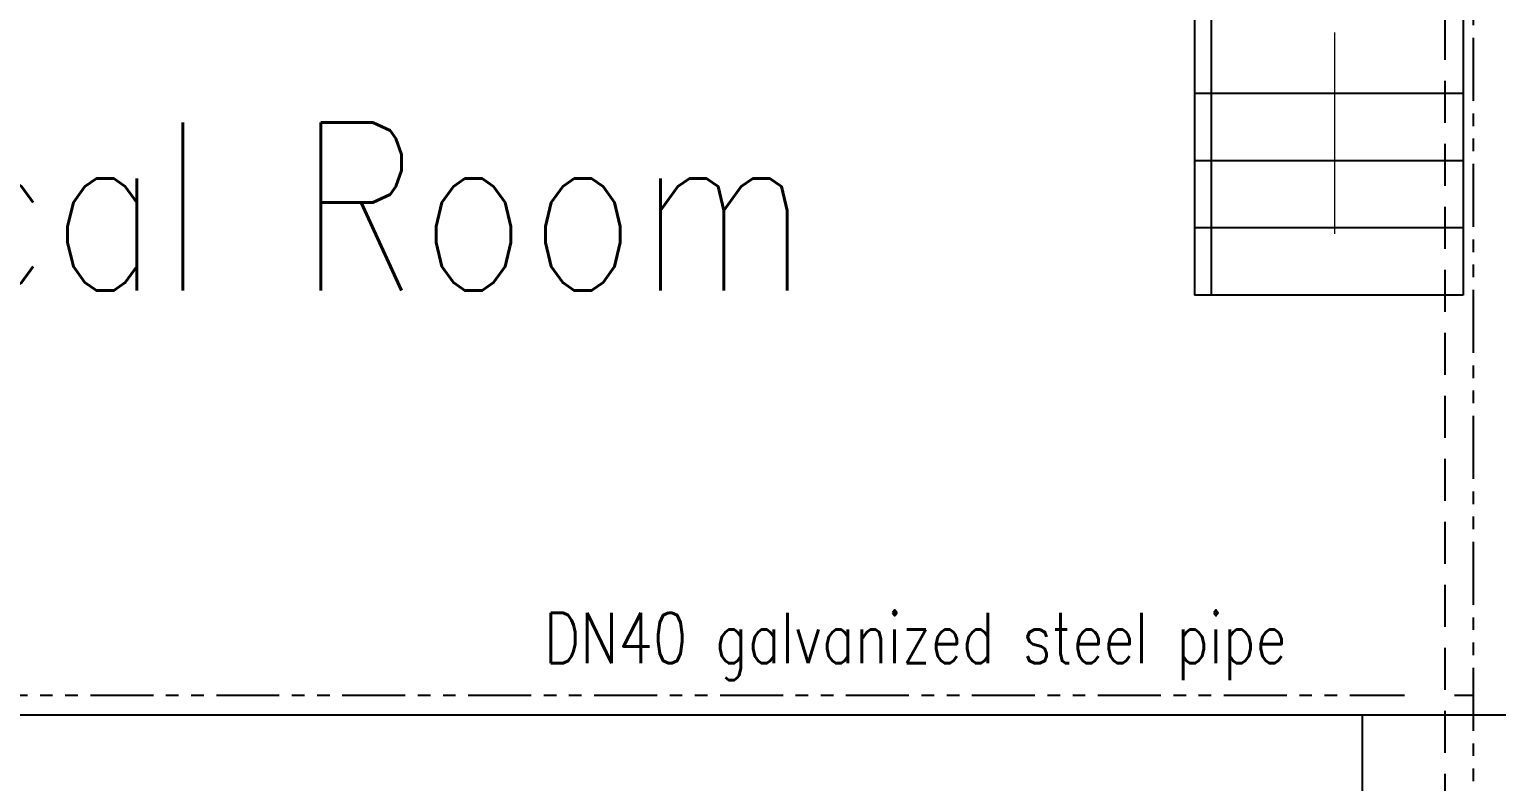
# Model space of a CAD drawing. Extents: x 838828 to 1489448, y 610351 to 848160.
# Drawn here: x 976513 to 980883, y 630180 to 632419 of the extents above; entities that cross this region are included whole.
import ezdxf
from ezdxf.enums import TextEntityAlignment as Align

# ---------------------------------------------------------------- set-up
doc = ezdxf.new("R2010")
doc.units = 0
doc.header["$LTSCALE"] = 1000
doc.header["$MEASUREMENT"] = 0
doc.linetypes.add('HIDDEN2', pattern=[0.1875, 0.125, -0.0625])
doc.linetypes.add('PHANTOM2', pattern=[1.25, 0.625, -0.125, 0.125, -0.125, 0.125, -0.125])
doc.layers.get('0').update_dxf_attribs({"linetype": 'CONTINUOUS', "lineweight": 13})
doc.layers.add('HATCH', color=8, linetype='CONTINUOUS', lineweight=13)
for name, color, linetype in [('加药管道', 1, 'HIDDEN2'), ('水构筑物', 7, 'CONTINUOUS'), ('空气管道', 6, 'PHANTOM2')]:
    doc.layers.add(name, color=color, linetype=linetype)
doc.styles.get("Standard").update_dxf_attribs({"font": 'ROMANS.SHX', "width": 1.2, "bigfont": 'gbcbig.shx'})

msp = doc.modelspace()

# ---------------------------------------------------------------- linework, layer by layer
at = {"layer": 'HATCH'}
for p, q in [((980400.4, 632260.1), (980400.4, 632410.1)), ((980400.4, 631810.6), (980400.4, 632260.1))]:
    msp.add_line(p, q, dxfattribs=at)
at = {"layer": '加药管道'}
msp.add_line((980729.8, 629890.8), (980729.8, 633224.9), dxfattribs=at)
at = {"layer": '水构筑物'}
for p, q in [((980032.7, 632677.9), (980032.7, 631627.9)), ((979982.7, 632627.9), (979982.7, 631627.9)), ((980782.7, 632627.9), (980782.7, 631627.9)), ((980782.7, 632227.9), (979982.7, 632227.9)), ((980782.7, 632027.9), (979982.7, 632027.9)), ((980782.7, 631827.9), (979982.7, 631827.9)), ((980782.7, 631627.9), (979982.7, 631627.9)), ((986422.7, 630377.9), (962072.7, 630377.9)), ((986422.7, 630377.9), (962072.7, 630377.9)), ((986422.7, 630377.9), (962072.7, 630377.9)), ((980482.7, 630377.9), (980482.7, 630077.9))]:
    msp.add_line(p, q, dxfattribs=at)
at = {"layer": '空气管道', "ltscale": 0.3}
for p, q in [((980813.6, 629956.1), (980813.6, 634333.4)), ((962445.2, 630437.4), (980608.6, 630437.4)), ((980757.6, 630437.4), (980813.6, 630437.4))]:
    msp.add_line(p, q, dxfattribs=at)

# ---------------------------------------------------------------- texts
at = {"linetype": 'ByBlock', "ltscale": 200, "width": 0.8}
msp.add_text('Chemical Room', height=500, dxfattribs=at).set_placement((974621.7, 631641.5))
msp.add_text('DN40 galvanized steel pipe', height=150, dxfattribs=at).set_placement((978046, 630607.1), align=Align.MIDDLE_LEFT)

doc.saveas('drawing.dxf')
